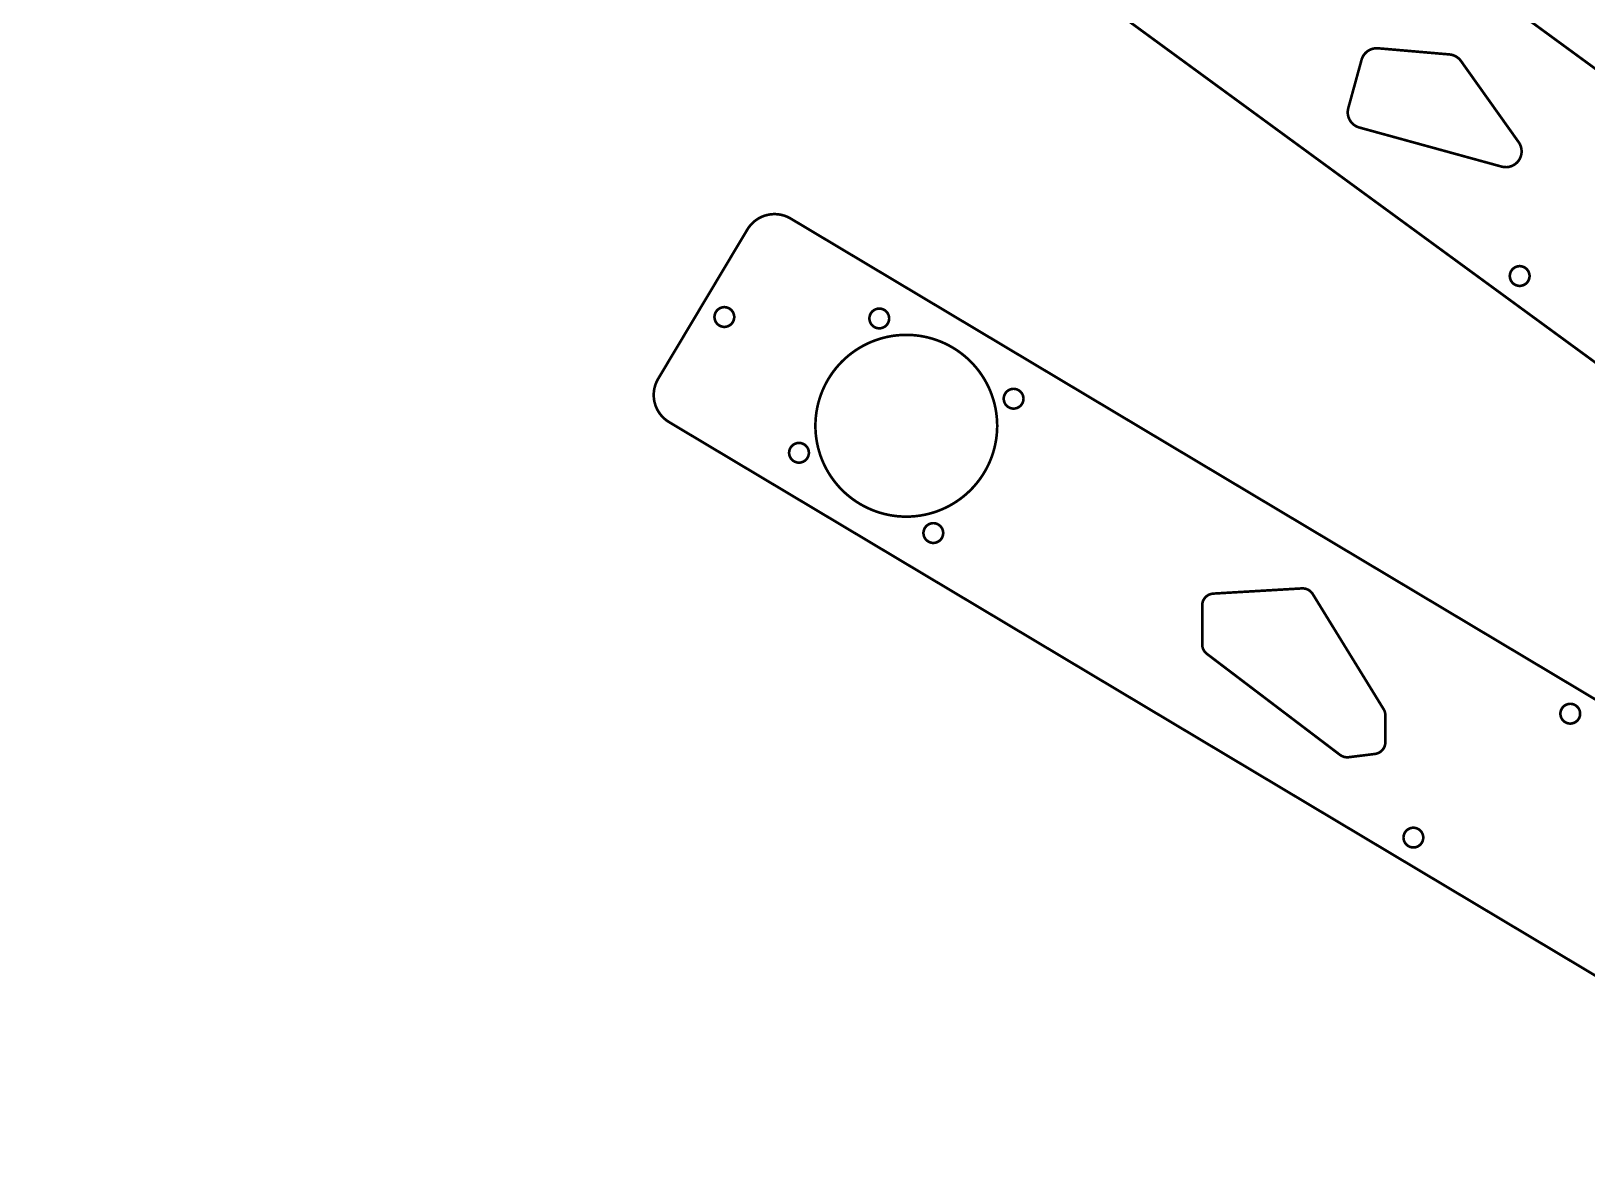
# Model space of a CAD drawing. Extents: x 0 to 521, y 0 to 371.
# Drawn here: x 42.1 to 239, y 2 to 144.2 of the extents above; entities that cross this region are included whole.
import ezdxf

# ---------------------------------------------------------------- set-up
doc = ezdxf.new("R2010")
doc.units = 0
doc.layers.get('0').update_dxf_attribs({"linetype": 'CONTINUOUS'})

msp = doc.modelspace()

# ---------------------------------------------------------------- linework, layer by layer
at = {"color": 0, "const_width": 0.3333}
for points in [[(59.9889, 271.101), (288.561, 103.908)], [(270.424, 80.006), (42.2772, 246.888)], [(277.724, 2.1388), (122.839, 94.6879), (122.752, 94.7403), (122.499, 94.9154), (122.189, 95.1711), (121.91, 95.4524), (121.664, 95.7564), (121.45, 96.0803), (121.27, 96.4215), (121.124, 96.7771), (121.012, 97.1444), (120.936, 97.5207), (120.897, 97.9032), (120.894, 98.289), (120.929, 98.6756), (121.002, 99.06), (121.114, 99.4397), (121.265, 99.8117), (121.405, 100.086), (121.457, 100.173), (132.742, 119.059), (132.794, 119.147), (132.97, 119.399), (133.225, 119.709), (133.507, 119.988), (133.811, 120.234), (134.134, 120.448), (134.476, 120.628), (134.831, 120.774), (135.199, 120.886), (135.575, 120.962), (135.957, 121.001), (136.343, 121.004), (136.73, 120.969), (137.114, 120.896), (137.494, 120.784), (137.866, 120.633), (138.14, 120.493), (138.227, 120.441), (277.724, 37.0865)]]:
    msp.add_lwpolyline(points, dxfattribs=at)
at = {"color": 0}
for points in [[(59.9889, 271.101), (288.561, 103.908)], [(270.424, 80.006), (42.2772, 246.888)], [(277.724, 2.1388), (122.839, 94.6879), (122.752, 94.7403), (122.499, 94.9154), (122.189, 95.1711), (121.91, 95.4524), (121.664, 95.7564), (121.45, 96.0803), (121.27, 96.4215), (121.124, 96.7771), (121.012, 97.1444), (120.936, 97.5207), (120.897, 97.9032), (120.894, 98.289), (120.929, 98.6756), (121.002, 99.06), (121.114, 99.4397), (121.265, 99.8117), (121.405, 100.086), (121.457, 100.173), (132.742, 119.059), (132.794, 119.147), (132.97, 119.399), (133.225, 119.709), (133.507, 119.988), (133.811, 120.234), (134.134, 120.448), (134.476, 120.628), (134.831, 120.774), (135.199, 120.886), (135.575, 120.962), (135.957, 121.001), (136.343, 121.004), (136.73, 120.969), (137.114, 120.896), (137.494, 120.784), (137.866, 120.633), (138.14, 120.493), (138.227, 120.441), (277.724, 37.0865)]]:
    msp.add_lwpolyline(points, dxfattribs=at)
at = {"color": 0, "const_width": 0.3333}
for points in [[(223.04, 140.376), (223.008, 140.421), (222.904, 140.547), (222.751, 140.701), (222.583, 140.837), (222.403, 140.954), (222.211, 141.05), (222.01, 141.126), (221.799, 141.179), (221.636, 141.206), (221.582, 141.21), (212.558, 141.987), (212.514, 141.992), (212.379, 141.994), (212.203, 141.986), (212.031, 141.962), (211.861, 141.925), (211.697, 141.872), (211.539, 141.806), (211.388, 141.728), (211.244, 141.636), (211.108, 141.532), (210.982, 141.418), (210.865, 141.293), (210.76, 141.157), (210.665, 141.013), (210.583, 140.858), (210.514, 140.696), (210.471, 140.568), (210.458, 140.525), (208.782, 134.422), (208.768, 134.373), (208.737, 134.222), (208.714, 134.023), (208.711, 133.825), (208.726, 133.63), (208.761, 133.439), (208.815, 133.253), (208.885, 133.074), (208.972, 132.903), (209.075, 132.741), (209.193, 132.589), (209.325, 132.449), (209.471, 132.321), (209.631, 132.208), (209.803, 132.109), (209.986, 132.028), (210.131, 131.977), (210.181, 131.963), (228.183, 127.016), (228.26, 126.995), (228.492, 126.957), (228.799, 126.946), (229.1, 126.982), (229.392, 127.063), (229.668, 127.187), (229.924, 127.352), (230.154, 127.556), (230.308, 127.734), (230.353, 127.798), (230.397, 127.862), (230.511, 128.068), (230.625, 128.353), (230.692, 128.65), (230.714, 128.952), (230.69, 129.254), (230.621, 129.55), (230.504, 129.835), (230.389, 130.04), (230.344, 130.103), (223.04, 140.376)], [(230.468, 111.922), (230.404, 111.922), (230.215, 111.948), (229.981, 112.021), (229.768, 112.136), (229.583, 112.289), (229.431, 112.474), (229.315, 112.686), (229.243, 112.921), (229.218, 113.109), (229.218, 113.172), (229.218, 113.235), (229.243, 113.424), (229.315, 113.659), (229.431, 113.871), (229.583, 114.056), (229.768, 114.209), (229.981, 114.324), (230.215, 114.397), (230.404, 114.422), (230.468, 114.422), (230.531, 114.422), (230.719, 114.397), (230.954, 114.324), (231.167, 114.209), (231.351, 114.056), (231.504, 113.871), (231.619, 113.659), (231.692, 113.424), (231.718, 113.235), (231.718, 113.172), (231.718, 113.109), (231.692, 112.921), (231.619, 112.686), (231.504, 112.474), (231.351, 112.289), (231.167, 112.136), (230.954, 112.021), (230.719, 111.948), (230.531, 111.922), (230.468, 111.922)], [(129.83, 109.235), (129.892, 109.235), (130.081, 109.209), (130.316, 109.137), (130.528, 109.021), (130.713, 108.869), (130.866, 108.684), (130.981, 108.472), (131.054, 108.237), (131.08, 108.048), (131.08, 107.985), (131.08, 107.922), (131.054, 107.733), (130.981, 107.498), (130.866, 107.286), (130.713, 107.101), (130.528, 106.948), (130.316, 106.833), (130.081, 106.76), (129.892, 106.735), (129.83, 106.735), (129.767, 106.735), (129.578, 106.76), (129.343, 106.833), (129.131, 106.948), (128.946, 107.101), (128.793, 107.286), (128.678, 107.498), (128.605, 107.733), (128.58, 107.922), (128.58, 107.985), (128.58, 108.048), (128.605, 108.237), (128.678, 108.472), (128.793, 108.684), (128.946, 108.869), (129.131, 109.021), (129.343, 109.137), (129.578, 109.209), (129.767, 109.235), (129.83, 109.235)], [(149.433, 109.054), (149.496, 109.054), (149.685, 109.028), (149.919, 108.956), (150.132, 108.84), (150.317, 108.688), (150.469, 108.503), (150.585, 108.29), (150.657, 108.056), (150.683, 107.867), (150.683, 107.804), (150.683, 107.741), (150.657, 107.552), (150.585, 107.317), (150.469, 107.105), (150.317, 106.92), (150.132, 106.767), (149.919, 106.652), (149.685, 106.579), (149.496, 106.554), (149.433, 106.554), (149.369, 106.554), (149.181, 106.579), (148.946, 106.652), (148.735, 106.767), (148.549, 106.92), (148.396, 107.105), (148.282, 107.317), (148.208, 107.552), (148.183, 107.741), (148.183, 107.804), (148.183, 107.867), (148.208, 108.056), (148.282, 108.29), (148.396, 108.503), (148.549, 108.688), (148.735, 108.84), (148.946, 108.956), (149.181, 109.028), (149.369, 109.054), (149.433, 109.054)], [(152.853, 105.728), (152.994, 105.728), (153.422, 105.714), (153.989, 105.672), (154.55, 105.602), (155.107, 105.505), (155.656, 105.381), (156.197, 105.231), (156.731, 105.054), (157.253, 104.852), (157.767, 104.625), (158.268, 104.373), (158.757, 104.096), (159.233, 103.796), (159.694, 103.471), (160.14, 103.123), (160.571, 102.753), (160.883, 102.46), (160.985, 102.359), (161.085, 102.259), (161.378, 101.946), (161.749, 101.516), (162.096, 101.07), (162.421, 100.608), (162.721, 100.132), (162.997, 99.6431), (163.25, 99.1415), (163.478, 98.6288), (163.679, 98.1053), (163.856, 97.5724), (164.006, 97.031), (164.129, 96.4818), (164.226, 95.926), (164.296, 95.3644), (164.339, 94.7981), (164.353, 94.3703), (164.353, 94.2278), (164.353, 94.0853), (164.339, 93.6575), (164.296, 93.0911), (164.226, 92.5296), (164.129, 91.9737), (164.006, 91.4246), (163.856, 90.8832), (163.679, 90.3503), (163.478, 89.8269), (163.25, 89.314), (162.997, 88.8125), (162.721, 88.3235), (162.421, 87.8476), (162.096, 87.386), (161.749, 86.9396), (161.378, 86.5093), (161.085, 86.1968), (160.985, 86.096), (160.883, 85.9953), (160.571, 85.7028), (160.14, 85.3321), (159.694, 84.9844), (159.233, 84.6599), (158.757, 84.3592), (158.268, 84.0826), (157.767, 83.8304), (157.253, 83.6032), (156.731, 83.4013), (156.197, 83.2249), (155.656, 83.0746), (155.107, 82.9508), (154.55, 82.8538), (153.989, 82.784), (153.422, 82.7419), (152.994, 82.7278), (152.853, 82.7278), (152.71, 82.7278), (152.282, 82.7419), (151.715, 82.784), (151.154, 82.8538), (150.599, 82.9508), (150.05, 83.0746), (149.508, 83.2249), (148.975, 83.4013), (148.451, 83.6032), (147.939, 83.8304), (147.438, 84.0826), (146.949, 84.3592), (146.472, 84.6599), (146.011, 84.9844), (145.564, 85.3321), (145.133, 85.7028), (144.822, 85.9953), (144.721, 86.096), (144.619, 86.1969), (144.328, 86.5093), (143.957, 86.9396), (143.61, 87.386), (143.285, 87.8476), (142.983, 88.3235), (142.707, 88.8125), (142.456, 89.314), (142.228, 89.8269), (142.026, 90.3503), (141.85, 90.8832), (141.699, 91.4246), (141.575, 91.9737), (141.478, 92.5296), (141.408, 93.0911), (141.367, 93.6575), (141.353, 94.0853), (141.353, 94.2278), (141.353, 94.3703), (141.367, 94.7981), (141.408, 95.3644), (141.478, 95.926), (141.575, 96.4818), (141.699, 97.031), (141.85, 97.5724), (142.026, 98.1053), (142.228, 98.6288), (142.456, 99.1415), (142.707, 99.6431), (142.983, 100.132), (143.285, 100.608), (143.61, 101.07), (143.957, 101.516), (144.328, 101.946), (144.619, 102.259), (144.721, 102.359), (144.822, 102.46), (145.133, 102.753), (145.564, 103.123), (146.011, 103.471), (146.472, 103.796), (146.949, 104.096), (147.438, 104.373), (147.939, 104.625), (148.451, 104.852), (148.975, 105.054), (149.508, 105.231), (150.05, 105.381), (150.599, 105.505), (151.154, 105.602), (151.715, 105.672), (152.282, 105.714), (152.71, 105.728), (152.853, 105.728)], [(166.431, 98.8975), (166.493, 98.8975), (166.682, 98.8721), (166.917, 98.7993), (167.129, 98.684), (167.314, 98.5314), (167.467, 98.3465), (167.582, 98.1342), (167.654, 97.8994), (167.681, 97.7106), (167.681, 97.6475), (167.681, 97.5846), (167.654, 97.3956), (167.582, 97.161), (167.467, 96.9486), (167.314, 96.7636), (167.129, 96.6111), (166.917, 96.4958), (166.682, 96.4229), (166.493, 96.3975), (166.431, 96.3975), (166.367, 96.3975), (166.178, 96.4229), (165.943, 96.4958), (165.731, 96.6111), (165.546, 96.7636), (165.393, 96.9486), (165.278, 97.161), (165.206, 97.3956), (165.181, 97.5846), (165.181, 97.6475), (165.181, 97.7106), (165.206, 97.8994), (165.278, 98.1342), (165.393, 98.3465), (165.546, 98.5314), (165.731, 98.684), (165.943, 98.7993), (166.178, 98.8721), (166.367, 98.8975), (166.431, 98.8975)], [(139.275, 92.0581), (139.337, 92.0581), (139.526, 92.0326), (139.761, 91.9599), (139.974, 91.8446), (140.158, 91.6919), (140.311, 91.5069), (140.426, 91.2946), (140.5, 91.06), (140.525, 90.871), (140.525, 90.8081), (140.525, 90.745), (140.5, 90.5561), (140.426, 90.3214), (140.311, 90.1092), (140.158, 89.9242), (139.974, 89.7715), (139.761, 89.6563), (139.526, 89.5835), (139.337, 89.5581), (139.275, 89.5581), (139.212, 89.5581), (139.024, 89.5835), (138.788, 89.6563), (138.576, 89.7715), (138.391, 89.9242), (138.239, 90.1092), (138.123, 90.3214), (138.05, 90.5561), (138.025, 90.745), (138.025, 90.8081), (138.025, 90.871), (138.05, 91.06), (138.123, 91.2946), (138.239, 91.5069), (138.391, 91.6919), (138.576, 91.8446), (138.788, 91.9599), (139.024, 92.0326), (139.212, 92.0581), (139.275, 92.0581)], [(156.272, 81.9018), (156.335, 81.9018), (156.524, 81.8764), (156.758, 81.8036), (156.971, 81.6883), (157.156, 81.5357), (157.308, 81.3507), (157.424, 81.1383), (157.496, 80.9037), (157.522, 80.7147), (157.522, 80.6518), (157.522, 80.5888), (157.496, 80.3999), (157.424, 80.1651), (157.308, 79.9529), (157.156, 79.7679), (156.971, 79.6153), (156.758, 79.5), (156.524, 79.4272), (156.335, 79.4018), (156.272, 79.4018), (156.208, 79.4018), (156.019, 79.4272), (155.785, 79.5), (155.574, 79.6153), (155.388, 79.7679), (155.235, 79.9529), (155.119, 80.1651), (155.047, 80.3999), (155.022, 80.5888), (155.022, 80.6518), (155.022, 80.7147), (155.047, 80.9037), (155.119, 81.1383), (155.235, 81.3507), (155.388, 81.5357), (155.574, 81.6883), (155.785, 81.8036), (156.019, 81.8764), (156.208, 81.9018), (156.272, 81.9018)], [(212.16, 52.7031), (212.228, 52.7117), (212.432, 52.7629), (212.682, 52.8688), (212.906, 53.0157), (213.099, 53.1988), (213.256, 53.4128), (213.374, 53.6529), (213.449, 53.9142), (213.474, 54.1222), (213.474, 54.1915), (213.474, 57.5794), (213.474, 57.6313), (213.46, 57.7862), (213.417, 57.9882), (213.347, 58.1824), (213.278, 58.3219), (213.251, 58.366), (204.279, 72.9372), (204.251, 72.9808), (204.16, 73.1042), (204.021, 73.2512), (203.865, 73.3774), (203.694, 73.4811), (203.511, 73.5614), (203.318, 73.6168), (203.118, 73.6462), (202.964, 73.6511), (202.914, 73.6482), (191.706, 72.9906), (191.669, 72.9885), (191.56, 72.9749), (191.418, 72.9454), (191.281, 72.9032), (191.15, 72.8487), (191.026, 72.7826), (190.911, 72.7058), (190.803, 72.6187), (190.703, 72.5224), (190.612, 72.4171), (190.532, 72.3038), (190.461, 72.1831), (190.403, 72.0557), (190.356, 71.9224), (190.322, 71.7838), (190.301, 71.6404), (190.293, 71.53), (190.293, 71.4932), (190.293, 66.5618), (190.293, 66.5183), (190.304, 66.3875), (190.333, 66.2171), (190.383, 66.0524), (190.45, 65.8949), (190.535, 65.746), (190.636, 65.6074), (190.754, 65.4804), (190.853, 65.3933), (190.888, 65.3669), (207.736, 52.5814), (207.794, 52.5376), (207.985, 52.4289), (208.254, 52.3276), (208.538, 52.28), (208.757, 52.2788), (208.829, 52.2878), (212.16, 52.7031)], [(236.869, 59.044), (236.932, 59.044), (237.121, 59.0186), (237.356, 58.9458), (237.568, 58.8306), (237.753, 58.6779), (237.906, 58.4929), (238.021, 58.2806), (238.094, 58.046), (238.119, 57.8569), (238.119, 57.794), (238.119, 57.7311), (238.094, 57.5421), (238.021, 57.3075), (237.906, 57.0951), (237.753, 56.9101), (237.568, 56.7575), (237.356, 56.6422), (237.121, 56.5694), (236.932, 56.544), (236.869, 56.544), (236.806, 56.544), (236.617, 56.5694), (236.382, 56.6422), (236.171, 56.7575), (235.985, 56.9101), (235.832, 57.0951), (235.718, 57.3075), (235.644, 57.5421), (235.619, 57.7311), (235.619, 57.794), (235.619, 57.8569), (235.644, 58.046), (235.718, 58.2806), (235.832, 58.4929), (235.985, 58.6779), (236.171, 58.8306), (236.382, 58.9458), (236.617, 59.0186), (236.806, 59.044), (236.869, 59.044)], [(217.018, 43.3674), (217.081, 43.3674), (217.269, 43.3419), (217.504, 43.2692), (217.717, 43.1539), (217.901, 43.0013), (218.054, 42.8163), (218.169, 42.6039), (218.242, 42.3693), (218.268, 42.1803), (218.268, 42.1174), (218.268, 42.0543), (218.242, 41.8654), (218.169, 41.6308), (218.054, 41.4185), (217.901, 41.2335), (217.717, 41.0808), (217.504, 40.9656), (217.269, 40.8928), (217.081, 40.8674), (217.018, 40.8674), (216.954, 40.8674), (216.765, 40.8928), (216.531, 40.9656), (216.318, 41.0808), (216.133, 41.2335), (215.981, 41.4185), (215.865, 41.6308), (215.793, 41.8654), (215.768, 42.0543), (215.768, 42.1174), (215.768, 42.1803), (215.793, 42.3693), (215.865, 42.6039), (215.981, 42.8163), (216.133, 43.0013), (216.318, 43.1539), (216.531, 43.2692), (216.765, 43.3419), (216.954, 43.3674), (217.018, 43.3674)]]:
    msp.add_lwpolyline(points, close=True, dxfattribs=at)
at = {"color": 0}
for points in [[(223.04, 140.376), (223.008, 140.421), (222.904, 140.547), (222.751, 140.701), (222.583, 140.837), (222.403, 140.954), (222.211, 141.05), (222.01, 141.126), (221.799, 141.179), (221.636, 141.206), (221.582, 141.21), (212.558, 141.987), (212.514, 141.992), (212.379, 141.994), (212.203, 141.986), (212.031, 141.962), (211.861, 141.925), (211.697, 141.872), (211.539, 141.806), (211.388, 141.728), (211.244, 141.636), (211.108, 141.532), (210.982, 141.418), (210.865, 141.293), (210.76, 141.157), (210.665, 141.013), (210.583, 140.858), (210.514, 140.696), (210.471, 140.568), (210.458, 140.525), (208.782, 134.422), (208.768, 134.373), (208.737, 134.222), (208.714, 134.023), (208.711, 133.825), (208.726, 133.63), (208.761, 133.439), (208.815, 133.253), (208.885, 133.074), (208.972, 132.903), (209.075, 132.741), (209.193, 132.589), (209.325, 132.449), (209.471, 132.321), (209.631, 132.208), (209.803, 132.109), (209.986, 132.028), (210.131, 131.977), (210.181, 131.963), (228.183, 127.016), (228.26, 126.995), (228.492, 126.957), (228.799, 126.946), (229.1, 126.982), (229.392, 127.063), (229.668, 127.187), (229.924, 127.352), (230.154, 127.556), (230.308, 127.734), (230.353, 127.798), (230.397, 127.862), (230.511, 128.068), (230.625, 128.353), (230.692, 128.65), (230.714, 128.952), (230.69, 129.254), (230.621, 129.55), (230.504, 129.835), (230.389, 130.04), (230.344, 130.103), (223.04, 140.376)], [(230.468, 111.922), (230.404, 111.922), (230.215, 111.948), (229.981, 112.021), (229.768, 112.136), (229.583, 112.289), (229.431, 112.474), (229.315, 112.686), (229.243, 112.921), (229.218, 113.109), (229.218, 113.172), (229.218, 113.235), (229.243, 113.424), (229.315, 113.659), (229.431, 113.871), (229.583, 114.056), (229.768, 114.209), (229.981, 114.324), (230.215, 114.397), (230.404, 114.422), (230.468, 114.422), (230.531, 114.422), (230.719, 114.397), (230.954, 114.324), (231.167, 114.209), (231.351, 114.056), (231.504, 113.871), (231.619, 113.659), (231.692, 113.424), (231.718, 113.235), (231.718, 113.172), (231.718, 113.109), (231.692, 112.921), (231.619, 112.686), (231.504, 112.474), (231.351, 112.289), (231.167, 112.136), (230.954, 112.021), (230.719, 111.948), (230.531, 111.922), (230.468, 111.922)], [(129.83, 109.235), (129.892, 109.235), (130.081, 109.209), (130.316, 109.137), (130.528, 109.021), (130.713, 108.869), (130.866, 108.684), (130.981, 108.472), (131.054, 108.237), (131.08, 108.048), (131.08, 107.985), (131.08, 107.922), (131.054, 107.733), (130.981, 107.498), (130.866, 107.286), (130.713, 107.101), (130.528, 106.948), (130.316, 106.833), (130.081, 106.76), (129.892, 106.735), (129.83, 106.735), (129.767, 106.735), (129.578, 106.76), (129.343, 106.833), (129.131, 106.948), (128.946, 107.101), (128.793, 107.286), (128.678, 107.498), (128.605, 107.733), (128.58, 107.922), (128.58, 107.985), (128.58, 108.048), (128.605, 108.237), (128.678, 108.472), (128.793, 108.684), (128.946, 108.869), (129.131, 109.021), (129.343, 109.137), (129.578, 109.209), (129.767, 109.235), (129.83, 109.235)], [(149.433, 109.054), (149.496, 109.054), (149.685, 109.028), (149.919, 108.956), (150.132, 108.84), (150.317, 108.688), (150.469, 108.503), (150.585, 108.29), (150.657, 108.056), (150.683, 107.867), (150.683, 107.804), (150.683, 107.741), (150.657, 107.552), (150.585, 107.317), (150.469, 107.105), (150.317, 106.92), (150.132, 106.767), (149.919, 106.652), (149.685, 106.579), (149.496, 106.554), (149.433, 106.554), (149.369, 106.554), (149.181, 106.579), (148.946, 106.652), (148.735, 106.767), (148.549, 106.92), (148.396, 107.105), (148.282, 107.317), (148.208, 107.552), (148.183, 107.741), (148.183, 107.804), (148.183, 107.867), (148.208, 108.056), (148.282, 108.29), (148.396, 108.503), (148.549, 108.688), (148.735, 108.84), (148.946, 108.956), (149.181, 109.028), (149.369, 109.054), (149.433, 109.054)], [(152.853, 105.728), (152.994, 105.728), (153.422, 105.714), (153.989, 105.672), (154.55, 105.602), (155.107, 105.505), (155.656, 105.381), (156.197, 105.231), (156.731, 105.054), (157.253, 104.852), (157.767, 104.625), (158.268, 104.373), (158.757, 104.096), (159.233, 103.796), (159.694, 103.471), (160.14, 103.123), (160.571, 102.753), (160.883, 102.46), (160.985, 102.359), (161.085, 102.259), (161.378, 101.946), (161.749, 101.516), (162.096, 101.07), (162.421, 100.608), (162.721, 100.132), (162.997, 99.6431), (163.25, 99.1415), (163.478, 98.6288), (163.679, 98.1053), (163.856, 97.5724), (164.006, 97.031), (164.129, 96.4818), (164.226, 95.926), (164.296, 95.3644), (164.339, 94.7981), (164.353, 94.3703), (164.353, 94.2278), (164.353, 94.0853), (164.339, 93.6575), (164.296, 93.0911), (164.226, 92.5296), (164.129, 91.9737), (164.006, 91.4246), (163.856, 90.8832), (163.679, 90.3503), (163.478, 89.8269), (163.25, 89.314), (162.997, 88.8125), (162.721, 88.3235), (162.421, 87.8476), (162.096, 87.386), (161.749, 86.9396), (161.378, 86.5093), (161.085, 86.1968), (160.985, 86.096), (160.883, 85.9953), (160.571, 85.7028), (160.14, 85.3321), (159.694, 84.9844), (159.233, 84.6599), (158.757, 84.3592), (158.268, 84.0826), (157.767, 83.8304), (157.253, 83.6032), (156.731, 83.4013), (156.197, 83.2249), (155.656, 83.0746), (155.107, 82.9508), (154.55, 82.8538), (153.989, 82.784), (153.422, 82.7419), (152.994, 82.7278), (152.853, 82.7278), (152.71, 82.7278), (152.282, 82.7419), (151.715, 82.784), (151.154, 82.8538), (150.599, 82.9508), (150.05, 83.0746), (149.508, 83.2249), (148.975, 83.4013), (148.451, 83.6032), (147.939, 83.8304), (147.438, 84.0826), (146.949, 84.3592), (146.472, 84.6599), (146.011, 84.9844), (145.564, 85.3321), (145.133, 85.7028), (144.822, 85.9953), (144.721, 86.096), (144.619, 86.1969), (144.328, 86.5093), (143.957, 86.9396), (143.61, 87.386), (143.285, 87.8476), (142.983, 88.3235), (142.707, 88.8125), (142.456, 89.314), (142.228, 89.8269), (142.026, 90.3503), (141.85, 90.8832), (141.699, 91.4246), (141.575, 91.9737), (141.478, 92.5296), (141.408, 93.0911), (141.367, 93.6575), (141.353, 94.0853), (141.353, 94.2278), (141.353, 94.3703), (141.367, 94.7981), (141.408, 95.3644), (141.478, 95.926), (141.575, 96.4818), (141.699, 97.031), (141.85, 97.5724), (142.026, 98.1053), (142.228, 98.6288), (142.456, 99.1415), (142.707, 99.6431), (142.983, 100.132), (143.285, 100.608), (143.61, 101.07), (143.957, 101.516), (144.328, 101.946), (144.619, 102.259), (144.721, 102.359), (144.822, 102.46), (145.133, 102.753), (145.564, 103.123), (146.011, 103.471), (146.472, 103.796), (146.949, 104.096), (147.438, 104.373), (147.939, 104.625), (148.451, 104.852), (148.975, 105.054), (149.508, 105.231), (150.05, 105.381), (150.599, 105.505), (151.154, 105.602), (151.715, 105.672), (152.282, 105.714), (152.71, 105.728), (152.853, 105.728)], [(166.431, 98.8975), (166.493, 98.8975), (166.682, 98.8721), (166.917, 98.7993), (167.129, 98.684), (167.314, 98.5314), (167.467, 98.3465), (167.582, 98.1342), (167.654, 97.8994), (167.681, 97.7106), (167.681, 97.6475), (167.681, 97.5846), (167.654, 97.3956), (167.582, 97.161), (167.467, 96.9486), (167.314, 96.7636), (167.129, 96.6111), (166.917, 96.4958), (166.682, 96.4229), (166.493, 96.3975), (166.431, 96.3975), (166.367, 96.3975), (166.178, 96.4229), (165.943, 96.4958), (165.731, 96.6111), (165.546, 96.7636), (165.393, 96.9486), (165.278, 97.161), (165.206, 97.3956), (165.181, 97.5846), (165.181, 97.6475), (165.181, 97.7106), (165.206, 97.8994), (165.278, 98.1342), (165.393, 98.3465), (165.546, 98.5314), (165.731, 98.684), (165.943, 98.7993), (166.178, 98.8721), (166.367, 98.8975), (166.431, 98.8975)], [(139.275, 92.0581), (139.337, 92.0581), (139.526, 92.0326), (139.761, 91.9599), (139.974, 91.8446), (140.158, 91.6919), (140.311, 91.5069), (140.426, 91.2946), (140.5, 91.06), (140.525, 90.871), (140.525, 90.8081), (140.525, 90.745), (140.5, 90.5561), (140.426, 90.3214), (140.311, 90.1092), (140.158, 89.9242), (139.974, 89.7715), (139.761, 89.6563), (139.526, 89.5835), (139.337, 89.5581), (139.275, 89.5581), (139.212, 89.5581), (139.024, 89.5835), (138.788, 89.6563), (138.576, 89.7715), (138.391, 89.9242), (138.239, 90.1092), (138.123, 90.3214), (138.05, 90.5561), (138.025, 90.745), (138.025, 90.8081), (138.025, 90.871), (138.05, 91.06), (138.123, 91.2946), (138.239, 91.5069), (138.391, 91.6919), (138.576, 91.8446), (138.788, 91.9599), (139.024, 92.0326), (139.212, 92.0581), (139.275, 92.0581)], [(156.272, 81.9018), (156.335, 81.9018), (156.524, 81.8764), (156.758, 81.8036), (156.971, 81.6883), (157.156, 81.5357), (157.308, 81.3507), (157.424, 81.1383), (157.496, 80.9037), (157.522, 80.7147), (157.522, 80.6518), (157.522, 80.5888), (157.496, 80.3999), (157.424, 80.1651), (157.308, 79.9529), (157.156, 79.7679), (156.971, 79.6153), (156.758, 79.5), (156.524, 79.4272), (156.335, 79.4018), (156.272, 79.4018), (156.208, 79.4018), (156.019, 79.4272), (155.785, 79.5), (155.574, 79.6153), (155.388, 79.7679), (155.235, 79.9529), (155.119, 80.1651), (155.047, 80.3999), (155.022, 80.5888), (155.022, 80.6518), (155.022, 80.7147), (155.047, 80.9037), (155.119, 81.1383), (155.235, 81.3507), (155.388, 81.5357), (155.574, 81.6883), (155.785, 81.8036), (156.019, 81.8764), (156.208, 81.9018), (156.272, 81.9018)], [(212.16, 52.7031), (212.228, 52.7117), (212.432, 52.7629), (212.682, 52.8688), (212.906, 53.0157), (213.099, 53.1988), (213.256, 53.4128), (213.374, 53.6529), (213.449, 53.9142), (213.474, 54.1222), (213.474, 54.1915), (213.474, 57.5794), (213.474, 57.6313), (213.46, 57.7862), (213.417, 57.9882), (213.347, 58.1824), (213.278, 58.3219), (213.251, 58.366), (204.279, 72.9372), (204.251, 72.9808), (204.16, 73.1042), (204.021, 73.2512), (203.865, 73.3774), (203.694, 73.4811), (203.511, 73.5614), (203.318, 73.6168), (203.118, 73.6462), (202.964, 73.6511), (202.914, 73.6482), (191.706, 72.9906), (191.669, 72.9885), (191.56, 72.9749), (191.418, 72.9454), (191.281, 72.9032), (191.15, 72.8487), (191.026, 72.7826), (190.911, 72.7058), (190.803, 72.6187), (190.703, 72.5224), (190.612, 72.4171), (190.532, 72.3038), (190.461, 72.1831), (190.403, 72.0557), (190.356, 71.9224), (190.322, 71.7838), (190.301, 71.6404), (190.293, 71.53), (190.293, 71.4932), (190.293, 66.5618), (190.293, 66.5183), (190.304, 66.3875), (190.333, 66.2171), (190.383, 66.0524), (190.45, 65.8949), (190.535, 65.746), (190.636, 65.6074), (190.754, 65.4804), (190.853, 65.3933), (190.888, 65.3669), (207.736, 52.5814), (207.794, 52.5376), (207.985, 52.4289), (208.254, 52.3276), (208.538, 52.28), (208.757, 52.2788), (208.829, 52.2878), (212.16, 52.7031)], [(236.869, 59.044), (236.932, 59.044), (237.121, 59.0186), (237.356, 58.9458), (237.568, 58.8306), (237.753, 58.6779), (237.906, 58.4929), (238.021, 58.2806), (238.094, 58.046), (238.119, 57.8569), (238.119, 57.794), (238.119, 57.7311), (238.094, 57.5421), (238.021, 57.3075), (237.906, 57.0951), (237.753, 56.9101), (237.568, 56.7575), (237.356, 56.6422), (237.121, 56.5694), (236.932, 56.544), (236.869, 56.544), (236.806, 56.544), (236.617, 56.5694), (236.382, 56.6422), (236.171, 56.7575), (235.985, 56.9101), (235.832, 57.0951), (235.718, 57.3075), (235.644, 57.5421), (235.619, 57.7311), (235.619, 57.794), (235.619, 57.8569), (235.644, 58.046), (235.718, 58.2806), (235.832, 58.4929), (235.985, 58.6779), (236.171, 58.8306), (236.382, 58.9458), (236.617, 59.0186), (236.806, 59.044), (236.869, 59.044)], [(217.018, 43.3674), (217.081, 43.3674), (217.269, 43.3419), (217.504, 43.2692), (217.717, 43.1539), (217.901, 43.0013), (218.054, 42.8163), (218.169, 42.6039), (218.242, 42.3693), (218.268, 42.1803), (218.268, 42.1174), (218.268, 42.0543), (218.242, 41.8654), (218.169, 41.6308), (218.054, 41.4185), (217.901, 41.2335), (217.717, 41.0808), (217.504, 40.9656), (217.269, 40.8928), (217.081, 40.8674), (217.018, 40.8674), (216.954, 40.8674), (216.765, 40.8928), (216.531, 40.9656), (216.318, 41.0808), (216.133, 41.2335), (215.981, 41.4185), (215.865, 41.6308), (215.793, 41.8654), (215.768, 42.0543), (215.768, 42.1174), (215.768, 42.1803), (215.793, 42.3693), (215.865, 42.6039), (215.981, 42.8163), (216.133, 43.0013), (216.318, 43.1539), (216.531, 43.2692), (216.765, 43.3419), (216.954, 43.3674), (217.018, 43.3674)]]:
    msp.add_lwpolyline(points, close=True, dxfattribs=at)

doc.saveas('drawing.dxf')
